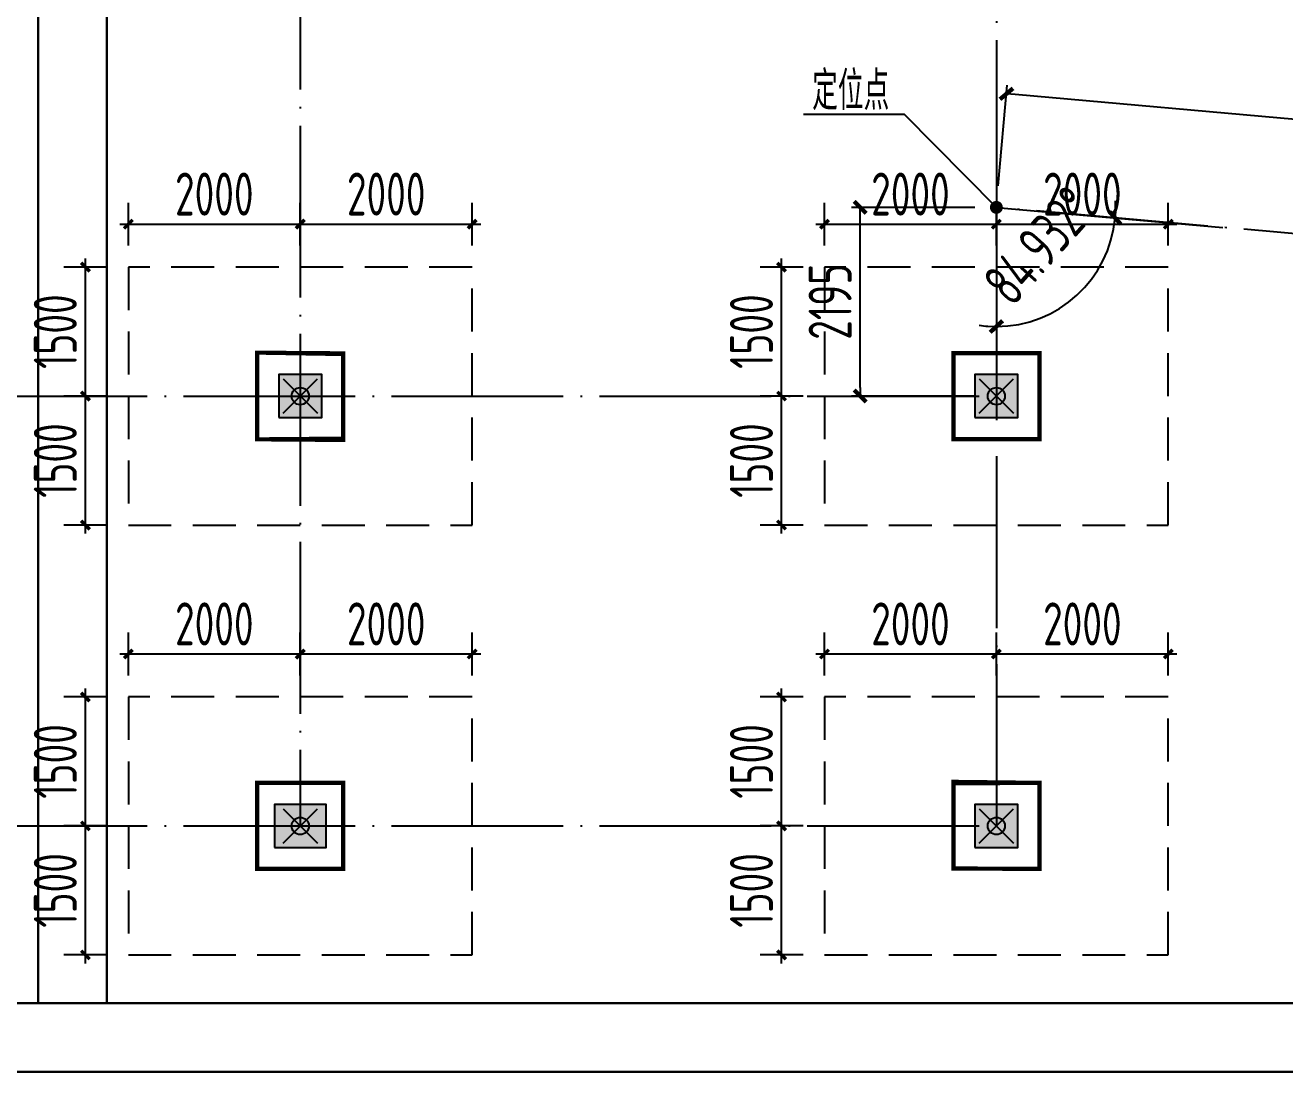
# Model space of a CAD drawing. Extents: x -57409 to 252654, y -8259 to 229119.
# Drawn here: x 131477 to 146133, y 77003 to 89177 of the extents above; entities that cross this region are included whole.
import ezdxf
from ezdxf.enums import TextEntityAlignment as Align

# ---------------------------------------------------------------- set-up
doc = ezdxf.new("R2010")
doc.units = 0
doc.header["$LTSCALE"] = 100
doc.header["$PDMODE"] = 35
doc.header["$PDSIZE"] = 200
doc.linetypes.add('DASHED', pattern=[0.75, 0.5, -0.25])
doc.linetypes.add('DOTE', pattern=[2.4200000000000004, 2, -0.2, 0.02, -0.2])
doc.layers.get('0').update_dxf_attribs({"linetype": 'CONTINUOUS'})
doc.layers.get('Defpoints').update_dxf_attribs({"linetype": 'CONTINUOUS'})
for name, color, linetype in [('codim', 7, 'CONTINUOUS'), ('COLU', 7, 'CONTINUOUS'), ('CT', 2, 'CONTINUOUS'), ('dote', 253, 'DOTE'), ('h填实-柱墙', 254, 'CONTINUOUS'), ('Z-AXIS', 3, 'CONTINUOUS'), ('z柱下板带', 140, 'CONTINUOUS')]:
    doc.layers.add(name, color=color, linetype=linetype)
doc.layers.add('重心计算', color=7, linetype='CONTINUOUS', plot=False)
doc.styles.add('Jgcad-DIM', font='tssdeng.shx', dxfattribs={"width": 0.7, "bigfont": 'tssdchn.shx'})
doc.styles.get("Standard").update_dxf_attribs({"font": 'tssdeng.shx', "width": 0.7, "bigfont": 'tssdchn.shx'})
doc.styles.add('TSSD_Dimension', font='tssdeng.shx', dxfattribs={"width": 0.7})
doc.dimstyles.new('TSSD_100_100', dxfattribs={"dimtxt": 300, "dimasz": 100, "dimexe": 100, "dimexo": 250, "dimgap": 100, "dimtad": 1, "dimdec": 0, "dimzin": 0, "dimdsep": 46, "dimtxsty": 'Jgcad-DIM', "dimblk": 'ARCHTICK', "dimblk1": 'ARCHTICK', "dimblk2": 'ARCHTICK', "dimsah": 1, "dimcen": 0, "dimdle": 100, "dimclre": 7, "dimclrt": 7, "dimadec": 3, "dimazin": 0, "dimtfac": 1, "dimtdec": 0, "dimtix": 1, "dimtmove": 2, "dimatfit": 3, "dimfxl": 1, "dimtolj": 1, "dimtzin": 0, "dimarcsym": 0})
doc.dimstyles.new('TSSD_100_100$0', dxfattribs={"dimtxt": 300, "dimasz": 100, "dimexe": 100, "dimexo": 250, "dimgap": 100, "dimtad": 1, "dimdec": 0, "dimzin": 0, "dimdsep": 46, "dimtxsty": 'TSSD_Dimension', "dimblk": '_tsdbk', "dimblk1": '_tsdbk', "dimblk2": '_tsdbk', "dimsah": 1, "dimcen": 0, "dimdle": 100, "dimclrt": 7, "dimadec": 0, "dimazin": 0, "dimtfac": 1, "dimtdec": 0, "dimtix": 1, "dimtmove": 2, "dimatfit": 3, "dimldrblk": '_tsdbk', "dimfxl": 1, "dimtolj": 1, "dimtzin": 0, "dimarcsym": 0})

# ---------------------------------------------------------------- blocks, each defined once
blk = doc.blocks.new('_tsdbk')
blk.add_line((-1, 0), (0, 0))
at = {"const_width": 0.5}
blk.add_lwpolyline([(-0.7000000000000001, -0.7000000000000001), (0.7000000000000001, 0.7000000000000001)], dxfattribs=at)
blk = doc.blocks.new('*D151')
at = {"layer": 'Defpoints', "color": 0}
for p in [(141192.8071181838, 87057.93529399621), (142777.6411610191, 87057.93529399621), (142777.6411610167, 84862.7230420585)]:
    blk.add_point(p, dxfattribs=at)
at = {"layer": 'Z-AXIS', "color": 0, "lineweight": -2}
for p, q in [((142527.6411610191, 87057.93529399621), (141092.8071181838, 87057.93529399621)), ((141192.8071181838, 84962.7230420585), (141192.8071181838, 86957.93529399621)), ((142527.6411610167, 84862.7230420585), (141092.8071181838, 84862.7230420585))]:
    blk.add_line(p, q, dxfattribs=at)
at = {"layer": 'Z-AXIS', "color": 0, "lineweight": -2, "xscale": 100, "yscale": 100, "zscale": 100}
for p, rotation in [((141192.8071181838, 87057.93529399621), 90), ((141192.8071181838, 84862.7230420585), 270)]:
    blk.add_blockref('_tsdbk', p, dxfattribs=dict(at, rotation=rotation))
at = {"layer": 'Z-AXIS', "color": 7, "insert": (140842.8071181838, 85960.32916802737), "char_height": 500, "attachment_point": 5, "rotation": 90, "style": 'TSSD_Dimension'}
blk.add_mtext('\\A1;2195', dxfattribs=at)
blk = doc.blocks.new('*D152')
at = {"layer": 'Defpoints', "color": 0}
for p in [(142777.6411610191, 87057.93529399621), (142777.641161019, 87057.93529399644), (145411.0775397919, 86824.37337974594), (143434.9434243203, 85837.730749163), (142777.6411609411, 84862.72304205835)]:
    blk.add_point(p, dxfattribs=at)
at = {"layer": 'Z-AXIS', "color": 0, "lineweight": -2}
for start, end in [(359.0664920707214, 3.201338354071428), (269.9999999979644, 354.9316457873712), (261.7303074312642, 265.8651537146143)]:
    blk.add_arc((142777.6411610191, 87057.93529399644), 1385.981744675257, start, end, dxfattribs=at)
at = {"layer": 'Z-AXIS', "color": 0, "lineweight": -2, "xscale": 100, "yscale": 100, "zscale": 100}
for p, rotation in [((144158.2037335143, 86935.49191933448), 266.9990689290463), ((142777.6411609699, 85671.95354932119), 357.9325768562894)]:
    blk.add_blockref('_tsdbk', p, dxfattribs=dict(at, rotation=rotation))
at = {"layer": 'Z-AXIS', "color": 7, "insert": (143277.3768582249, 86612.0493956306), "char_height": 500, "attachment_point": 5, "rotation": 48.25927148143773, "style": 'Jgcad-DIM'}
blk.add_mtext('\\A1;84.932°', dxfattribs=at)
blk = doc.blocks.new('*D165')
at = {"layer": 'Defpoints', "color": 0}
for p in [(142894.7926707884, 88378.83150537172), (142777.6411610191, 87057.93529399623), (151802.4131631982, 86257.51989703077)]:
    blk.add_point(p, dxfattribs=at)
at = {"layer": 'Z-AXIS', "color": 0, "lineweight": -2}
for p, q in [((142799.7271977098, 87306.95779696191), (142903.6270854646, 88478.440506558)), ((151819.9556717811, 87587.25052308252), (142994.4016719746, 88369.99709069547)), ((151824.4991998888, 86506.54239999646), (151928.3990876437, 87678.02510959255))]:
    blk.add_line(p, q, dxfattribs=at)
at = {"layer": 'Z-AXIS', "color": 0, "lineweight": -2, "xscale": 100, "yscale": 100, "zscale": 100}
for p, rotation in [((142894.7926707884, 88378.83150537172), 174.9316457873818), ((151919.5646729674, 87578.41610840627), 354.9316457873818)]:
    blk.add_blockref('_tsdbk', p, dxfattribs=dict(at, rotation=rotation))
at = {"layer": 'Z-AXIS', "color": 7, "insert": (147438.0991232447, 88327.25531104098), "char_height": 500, "attachment_point": 5, "rotation": 354.9316457873818, "style": 'TSSD_Dimension'}
blk.add_mtext('\\A1;9060', dxfattribs=at)
blk = doc.blocks.new('_ArchTick')
at = {"color": 0, "linetype": 'ByBlock', "const_width": 0.4}
blk.add_lwpolyline([(-0.5, -0.5), (0.5, 0.5)], dxfattribs=at)
blk = doc.blocks.new('*D1269')
at = {"layer": 'codim', "color": 0, "lineweight": -2}
blk.add_line((140277.6411610196, 78262.7230420582), (140277.6411610196, 79962.72304205791), dxfattribs=at)
at = {"layer": 'codim', "color": 7, "lineweight": -2}
for p, q in [((140527.6411610196, 79862.72304205791), (140027.6411610196, 79862.72304205791)), ((140527.6411610196, 78362.7230420582), (140027.6411610196, 78362.7230420582))]:
    blk.add_line(p, q, dxfattribs=at)
at = {"layer": 'Defpoints', "color": 0}
for p in [(140277.6411610196, 79862.72304205791), (140777.6411610196, 79862.72304205791), (140777.6411610196, 78362.7230420582)]:
    blk.add_point(p, dxfattribs=at)
at = {"layer": 'codim', "color": 0, "lineweight": -2, "xscale": 100, "yscale": 100, "zscale": 100}
for p, rotation in [((140277.6411610196, 79862.72304205791), 90), ((140277.6411610196, 78362.7230420582), 270)]:
    blk.add_blockref('_ArchTick', p, dxfattribs=dict(at, rotation=rotation))
at = {"layer": 'codim', "color": 1, "insert": (139927.6411610195, 79112.72304205807), "char_height": 500, "attachment_point": 5, "rotation": 90, "style": 'Jgcad-DIM'}
blk.add_mtext('\\A1;1500', dxfattribs=at)
blk = doc.blocks.new('*D1270')
at = {"layer": 'codim', "color": 7, "lineweight": -2}
for p, q in [((140527.6411610196, 81362.72304205818), (140027.6411610196, 81362.72304205818)), ((140527.6411610196, 79862.72304205791), (140027.6411610196, 79862.72304205791))]:
    blk.add_line(p, q, dxfattribs=at)
at = {"layer": 'codim', "color": 0, "lineweight": -2}
blk.add_line((140277.6411610196, 79762.72304205791), (140277.6411610196, 81462.72304205818), dxfattribs=at)
at = {"layer": 'Defpoints', "color": 0}
for p in [(140277.6411610196, 81362.72304205818), (140777.6411610196, 81362.72304205818), (140777.6411610196, 79862.72304205791)]:
    blk.add_point(p, dxfattribs=at)
at = {"layer": 'codim', "color": 0, "lineweight": -2, "xscale": 100, "yscale": 100, "zscale": 100}
for p, rotation in [((140277.6411610196, 81362.72304205818), 90), ((140277.6411610196, 79862.72304205791), 270)]:
    blk.add_blockref('_ArchTick', p, dxfattribs=dict(at, rotation=rotation))
at = {"layer": 'codim', "color": 1, "insert": (139927.6411610195, 80612.72304205806), "char_height": 500, "attachment_point": 5, "rotation": 90, "style": 'Jgcad-DIM'}
blk.add_mtext('\\A1;1500', dxfattribs=at)
blk = doc.blocks.new('*D1271')
at = {"layer": 'codim', "color": 7, "lineweight": -2}
for p, q in [((140777.6411610196, 81612.72304205818), (140777.6411610196, 82112.72304205818)), ((142777.6411610194, 81612.72304205818), (142777.6411610194, 82112.72304205818))]:
    blk.add_line(p, q, dxfattribs=at)
at = {"layer": 'codim', "color": 0, "lineweight": -2}
blk.add_line((140677.6411610196, 81862.72304205818), (142877.6411610194, 81862.72304205818), dxfattribs=at)
at = {"layer": 'Defpoints', "color": 0}
for p in [(142777.6411610194, 81862.72304205818), (140777.6411610196, 81362.72304205818), (142777.6411610194, 81362.72304205818)]:
    blk.add_point(p, dxfattribs=at)
at = {"layer": 'codim', "color": 0, "lineweight": -2, "xscale": 100, "yscale": 100, "zscale": 100, "rotation": 180}
blk.add_blockref('_ArchTick', (140777.6411610196, 81862.72304205818), dxfattribs=at)
at = {"layer": 'codim', "color": 0, "lineweight": -2, "xscale": 100, "yscale": 100, "zscale": 100}
blk.add_blockref('_ArchTick', (142777.6411610194, 81862.72304205818), dxfattribs=at)
at = {"layer": 'codim', "color": 1, "insert": (141777.6411610195, 82212.72304205818), "char_height": 500, "attachment_point": 5, "style": 'Jgcad-DIM'}
blk.add_mtext('\\A1;2000', dxfattribs=at)
blk = doc.blocks.new('*D1411')
at = {"layer": 'codim', "color": 7, "lineweight": -2}
for p, q in [((142777.6411610194, 81612.72304205818), (142777.6411610194, 82112.72304205818)), ((144777.6411610196, 81612.7230420582), (144777.6411610196, 82112.72304205818))]:
    blk.add_line(p, q, dxfattribs=at)
at = {"layer": 'codim', "color": 0, "lineweight": -2}
blk.add_line((142677.6411610194, 81862.72304205818), (144877.6411610196, 81862.72304205818), dxfattribs=at)
at = {"layer": 'Defpoints', "color": 0}
for p in [(144777.6411610196, 81862.72304205818), (142777.6411610194, 81362.72304205818), (144777.6411610196, 81362.7230420582)]:
    blk.add_point(p, dxfattribs=at)
at = {"layer": 'codim', "color": 0, "lineweight": -2, "xscale": 100, "yscale": 100, "zscale": 100, "rotation": 180}
blk.add_blockref('_ArchTick', (142777.6411610194, 81862.72304205818), dxfattribs=at)
at = {"layer": 'codim', "color": 0, "lineweight": -2, "xscale": 100, "yscale": 100, "zscale": 100}
blk.add_blockref('_ArchTick', (144777.6411610196, 81862.72304205818), dxfattribs=at)
at = {"layer": 'codim', "color": 1, "insert": (143777.6411610195, 82212.72304205818), "char_height": 500, "attachment_point": 5, "style": 'Jgcad-DIM'}
blk.add_mtext('\\A1;2000', dxfattribs=at)
blk = doc.blocks.new('*D1412')
at = {"layer": 'codim', "color": 7, "lineweight": -2}
for p, q in [((140527.6411610192, 84862.72304205853), (140027.6411610191, 84862.72304205853)), ((140527.6411610191, 83362.72304205861), (140027.6411610191, 83362.72304205861))]:
    blk.add_line(p, q, dxfattribs=at)
at = {"layer": 'codim', "color": 0, "lineweight": -2}
blk.add_line((140277.6411610191, 83262.72304205861), (140277.6411610191, 84962.72304205853), dxfattribs=at)
at = {"layer": 'Defpoints', "color": 0}
for p in [(140277.6411610191, 84862.72304205853), (140777.6411610192, 84862.72304205853), (140777.6411610191, 83362.72304205861)]:
    blk.add_point(p, dxfattribs=at)
at = {"layer": 'codim', "color": 0, "lineweight": -2, "xscale": 100, "yscale": 100, "zscale": 100}
for p, rotation in [((140277.6411610191, 84862.72304205853), 90), ((140277.6411610191, 83362.72304205861), 270)]:
    blk.add_blockref('_ArchTick', p, dxfattribs=dict(at, rotation=rotation))
at = {"layer": 'codim', "color": 1, "insert": (139927.6411610191, 84112.72304205858), "char_height": 500, "attachment_point": 5, "rotation": 90, "style": 'Jgcad-DIM'}
blk.add_mtext('\\A1;1500', dxfattribs=at)
blk = doc.blocks.new('*D1413')
at = {"layer": 'codim', "color": 7, "lineweight": -2}
for p, q in [((140527.6411610192, 86362.72304205867), (140027.6411610191, 86362.72304205867)), ((140527.6411610192, 84862.72304205853), (140027.6411610191, 84862.72304205853))]:
    blk.add_line(p, q, dxfattribs=at)
at = {"layer": 'codim', "color": 0, "lineweight": -2}
blk.add_line((140277.6411610191, 84762.72304205853), (140277.6411610191, 86462.72304205867), dxfattribs=at)
at = {"layer": 'Defpoints', "color": 0}
for p in [(140277.6411610191, 86362.72304205867), (140777.6411610192, 86362.72304205867), (140777.6411610192, 84862.72304205853)]:
    blk.add_point(p, dxfattribs=at)
at = {"layer": 'codim', "color": 0, "lineweight": -2, "xscale": 100, "yscale": 100, "zscale": 100}
for p, rotation in [((140277.6411610191, 86362.72304205867), 90), ((140277.6411610191, 84862.72304205853), 270)]:
    blk.add_blockref('_ArchTick', p, dxfattribs=dict(at, rotation=rotation))
at = {"layer": 'codim', "color": 1, "insert": (139927.6411610191, 85612.72304205861), "char_height": 500, "attachment_point": 5, "rotation": 90, "style": 'Jgcad-DIM'}
blk.add_mtext('\\A1;1500', dxfattribs=at)
blk = doc.blocks.new('*D1414')
at = {"layer": 'codim', "color": 7, "lineweight": -2}
for p, q in [((140777.6411610192, 86612.72304205867), (140777.6411610192, 87112.72304205867)), ((142777.6411610192, 86612.72304205863), (142777.6411610192, 87112.72304205867))]:
    blk.add_line(p, q, dxfattribs=at)
at = {"layer": 'codim', "color": 0, "lineweight": -2}
blk.add_line((140677.6411610192, 86862.72304205867), (142877.6411610192, 86862.72304205867), dxfattribs=at)
at = {"layer": 'Defpoints', "color": 0}
for p in [(142777.6411610192, 86862.72304205867), (140777.6411610192, 86362.72304205867), (142777.6411610192, 86362.72304205863)]:
    blk.add_point(p, dxfattribs=at)
at = {"layer": 'codim', "color": 0, "lineweight": -2, "xscale": 100, "yscale": 100, "zscale": 100, "rotation": 180}
blk.add_blockref('_ArchTick', (140777.6411610192, 86862.72304205867), dxfattribs=at)
at = {"layer": 'codim', "color": 0, "lineweight": -2, "xscale": 100, "yscale": 100, "zscale": 100}
blk.add_blockref('_ArchTick', (142777.6411610192, 86862.72304205867), dxfattribs=at)
at = {"layer": 'codim', "color": 1, "insert": (141777.6411610192, 87212.72304205867), "char_height": 500, "attachment_point": 5, "style": 'Jgcad-DIM'}
blk.add_mtext('\\A1;2000', dxfattribs=at)
blk = doc.blocks.new('*D1415')
at = {"layer": 'codim', "color": 7, "lineweight": -2}
for p, q in [((142777.6411610192, 86612.72304205863), (142777.6411610192, 87112.72304205867)), ((144777.6411610192, 86612.72304205873), (144777.6411610192, 87112.72304205867))]:
    blk.add_line(p, q, dxfattribs=at)
at = {"layer": 'codim', "color": 0, "lineweight": -2}
blk.add_line((142677.6411610192, 86862.72304205867), (144877.6411610192, 86862.72304205867), dxfattribs=at)
at = {"layer": 'Defpoints', "color": 0}
for p in [(144777.6411610192, 86862.72304205867), (142777.6411610192, 86362.72304205863), (144777.6411610192, 86362.72304205873)]:
    blk.add_point(p, dxfattribs=at)
at = {"layer": 'codim', "color": 0, "lineweight": -2, "xscale": 100, "yscale": 100, "zscale": 100, "rotation": 180}
blk.add_blockref('_ArchTick', (142777.6411610192, 86862.72304205867), dxfattribs=at)
at = {"layer": 'codim', "color": 0, "lineweight": -2, "xscale": 100, "yscale": 100, "zscale": 100}
blk.add_blockref('_ArchTick', (144777.6411610192, 86862.72304205867), dxfattribs=at)
at = {"layer": 'codim', "color": 1, "insert": (143777.6411610192, 87212.72304205867), "char_height": 500, "attachment_point": 5, "style": 'Jgcad-DIM'}
blk.add_mtext('\\A1;2000', dxfattribs=at)
blk = doc.blocks.new('*D964')
at = {"layer": 'codim', "color": 0, "lineweight": -2}
blk.add_line((132177.6411610187, 78262.72304205803), (132177.6411610187, 79962.7230420579), dxfattribs=at)
at = {"layer": 'codim', "color": 7, "lineweight": -2}
for p, q in [((132427.6411610187, 79862.7230420579), (131927.6411610187, 79862.7230420579)), ((132427.6411610187, 78362.72304205803), (131927.6411610187, 78362.72304205803))]:
    blk.add_line(p, q, dxfattribs=at)
at = {"layer": 'Defpoints', "color": 0}
for p in [(132177.6411610187, 79862.7230420579), (132677.6411610187, 79862.7230420579), (132677.6411610187, 78362.72304205803)]:
    blk.add_point(p, dxfattribs=at)
at = {"layer": 'codim', "color": 0, "lineweight": -2, "xscale": 100, "yscale": 100, "zscale": 100}
for p, rotation in [((132177.6411610187, 79862.7230420579), 90), ((132177.6411610187, 78362.72304205803), 270)]:
    blk.add_blockref('_ArchTick', p, dxfattribs=dict(at, rotation=rotation))
at = {"layer": 'codim', "color": 1, "insert": (131827.6411610187, 79112.72304205799), "char_height": 500, "attachment_point": 5, "rotation": 90, "style": 'Jgcad-DIM'}
blk.add_mtext('\\A1;1500', dxfattribs=at)
blk = doc.blocks.new('*D965')
at = {"layer": 'codim', "color": 7, "lineweight": -2}
for p, q in [((132427.6411610187, 81362.72304205809), (131927.6411610187, 81362.72304205809)), ((132427.6411610187, 79862.7230420579), (131927.6411610187, 79862.7230420579))]:
    blk.add_line(p, q, dxfattribs=at)
at = {"layer": 'codim', "color": 0, "lineweight": -2}
blk.add_line((132177.6411610187, 79762.7230420579), (132177.6411610187, 81462.72304205809), dxfattribs=at)
at = {"layer": 'Defpoints', "color": 0}
for p in [(132177.6411610187, 81362.72304205809), (132677.6411610187, 81362.72304205809), (132677.6411610187, 79862.7230420579)]:
    blk.add_point(p, dxfattribs=at)
at = {"layer": 'codim', "color": 0, "lineweight": -2, "xscale": 100, "yscale": 100, "zscale": 100}
for p, rotation in [((132177.6411610187, 81362.72304205809), 90), ((132177.6411610187, 79862.7230420579), 270)]:
    blk.add_blockref('_ArchTick', p, dxfattribs=dict(at, rotation=rotation))
at = {"layer": 'codim', "color": 1, "insert": (131827.6411610187, 80612.72304205802), "char_height": 500, "attachment_point": 5, "rotation": 90, "style": 'Jgcad-DIM'}
blk.add_mtext('\\A1;1500', dxfattribs=at)
blk = doc.blocks.new('*D966')
at = {"layer": 'codim', "color": 7, "lineweight": -2}
for p, q in [((132677.6411610187, 81612.72304205809), (132677.6411610187, 82112.72304205809)), ((134677.6411610187, 81612.72304205809), (134677.6411610187, 82112.72304205809))]:
    blk.add_line(p, q, dxfattribs=at)
at = {"layer": 'codim', "color": 0, "lineweight": -2}
blk.add_line((132577.6411610187, 81862.72304205809), (134777.6411610187, 81862.72304205809), dxfattribs=at)
at = {"layer": 'Defpoints', "color": 0}
for p in [(134677.6411610187, 81862.72304205809), (132677.6411610187, 81362.72304205809), (134677.6411610187, 81362.72304205809)]:
    blk.add_point(p, dxfattribs=at)
at = {"layer": 'codim', "color": 0, "lineweight": -2, "xscale": 100, "yscale": 100, "zscale": 100, "rotation": 180}
blk.add_blockref('_ArchTick', (132677.6411610187, 81862.72304205809), dxfattribs=at)
at = {"layer": 'codim', "color": 0, "lineweight": -2, "xscale": 100, "yscale": 100, "zscale": 100}
blk.add_blockref('_ArchTick', (134677.6411610187, 81862.72304205809), dxfattribs=at)
at = {"layer": 'codim', "color": 1, "insert": (133677.6411610187, 82212.72304205809), "char_height": 500, "attachment_point": 5, "style": 'Jgcad-DIM'}
blk.add_mtext('\\A1;2000', dxfattribs=at)
blk = doc.blocks.new('*D967')
at = {"layer": 'codim', "color": 7, "lineweight": -2}
for p, q in [((134677.6411610187, 81612.72304205809), (134677.6411610187, 82112.72304205809)), ((136677.6411610188, 81612.72304205813), (136677.6411610188, 82112.72304205809))]:
    blk.add_line(p, q, dxfattribs=at)
at = {"layer": 'codim', "color": 0, "lineweight": -2}
blk.add_line((134577.6411610187, 81862.72304205809), (136777.6411610188, 81862.72304205809), dxfattribs=at)
at = {"layer": 'Defpoints', "color": 0}
for p in [(136677.6411610188, 81862.72304205809), (134677.6411610187, 81362.72304205809), (136677.6411610188, 81362.72304205813)]:
    blk.add_point(p, dxfattribs=at)
at = {"layer": 'codim', "color": 0, "lineweight": -2, "xscale": 100, "yscale": 100, "zscale": 100, "rotation": 180}
blk.add_blockref('_ArchTick', (134677.6411610187, 81862.72304205809), dxfattribs=at)
at = {"layer": 'codim', "color": 0, "lineweight": -2, "xscale": 100, "yscale": 100, "zscale": 100}
blk.add_blockref('_ArchTick', (136677.6411610188, 81862.72304205809), dxfattribs=at)
at = {"layer": 'codim', "color": 1, "insert": (135677.6411610188, 82212.72304205809), "char_height": 500, "attachment_point": 5, "style": 'Jgcad-DIM'}
blk.add_mtext('\\A1;2000', dxfattribs=at)
blk = doc.blocks.new('*D968')
at = {"layer": 'codim', "color": 7, "lineweight": -2}
for p, q in [((132427.6411610187, 84862.7230420584), (131927.6411610187, 84862.7230420584)), ((132427.6411610187, 83362.72304205861), (131927.6411610187, 83362.72304205861))]:
    blk.add_line(p, q, dxfattribs=at)
at = {"layer": 'codim', "color": 0, "lineweight": -2}
blk.add_line((132177.6411610187, 83262.72304205861), (132177.6411610187, 84962.7230420584), dxfattribs=at)
at = {"layer": 'Defpoints', "color": 0}
for p in [(132177.6411610187, 84862.7230420584), (132677.6411610187, 84862.7230420584), (132677.6411610187, 83362.72304205861)]:
    blk.add_point(p, dxfattribs=at)
at = {"layer": 'codim', "color": 0, "lineweight": -2, "xscale": 100, "yscale": 100, "zscale": 100}
for p, rotation in [((132177.6411610187, 84862.7230420584), 90), ((132177.6411610187, 83362.72304205861), 270)]:
    blk.add_blockref('_ArchTick', p, dxfattribs=dict(at, rotation=rotation))
at = {"layer": 'codim', "color": 1, "insert": (131827.6411610187, 84112.72304205851), "char_height": 500, "attachment_point": 5, "rotation": 90, "style": 'Jgcad-DIM'}
blk.add_mtext('\\A1;1500', dxfattribs=at)
blk = doc.blocks.new('*D969')
at = {"layer": 'codim', "color": 7, "lineweight": -2}
for p, q in [((132427.6411610187, 86362.72304205864), (131927.6411610187, 86362.72304205864)), ((132427.6411610187, 84862.7230420584), (131927.6411610187, 84862.7230420584))]:
    blk.add_line(p, q, dxfattribs=at)
at = {"layer": 'codim', "color": 0, "lineweight": -2}
blk.add_line((132177.6411610187, 84762.7230420584), (132177.6411610187, 86462.72304205864), dxfattribs=at)
at = {"layer": 'Defpoints', "color": 0}
for p in [(132177.6411610187, 86362.72304205864), (132677.6411610187, 86362.72304205864), (132677.6411610187, 84862.7230420584)]:
    blk.add_point(p, dxfattribs=at)
at = {"layer": 'codim', "color": 0, "lineweight": -2, "xscale": 100, "yscale": 100, "zscale": 100}
for p, rotation in [((132177.6411610187, 86362.72304205864), 90), ((132177.6411610187, 84862.7230420584), 270)]:
    blk.add_blockref('_ArchTick', p, dxfattribs=dict(at, rotation=rotation))
at = {"layer": 'codim', "color": 1, "insert": (131827.6411610187, 85612.72304205854), "char_height": 500, "attachment_point": 5, "rotation": 90, "style": 'Jgcad-DIM'}
blk.add_mtext('\\A1;1500', dxfattribs=at)
blk = doc.blocks.new('*D970')
at = {"layer": 'codim', "color": 7, "lineweight": -2}
for p, q in [((132677.6411610187, 86612.72304205864), (132677.6411610187, 87112.72304205864)), ((134677.6411610187, 86612.72304205864), (134677.6411610187, 87112.72304205864))]:
    blk.add_line(p, q, dxfattribs=at)
at = {"layer": 'codim', "color": 0, "lineweight": -2}
blk.add_line((132577.6411610187, 86862.72304205864), (134777.6411610187, 86862.72304205864), dxfattribs=at)
at = {"layer": 'Defpoints', "color": 0}
for p in [(134677.6411610187, 86862.72304205864), (132677.6411610187, 86362.72304205864), (134677.6411610187, 86362.72304205864)]:
    blk.add_point(p, dxfattribs=at)
at = {"layer": 'codim', "color": 0, "lineweight": -2, "xscale": 100, "yscale": 100, "zscale": 100, "rotation": 180}
blk.add_blockref('_ArchTick', (132677.6411610187, 86862.72304205864), dxfattribs=at)
at = {"layer": 'codim', "color": 0, "lineweight": -2, "xscale": 100, "yscale": 100, "zscale": 100}
blk.add_blockref('_ArchTick', (134677.6411610187, 86862.72304205864), dxfattribs=at)
at = {"layer": 'codim', "color": 1, "insert": (133677.6411610187, 87212.72304205864), "char_height": 500, "attachment_point": 5, "style": 'Jgcad-DIM'}
blk.add_mtext('\\A1;2000', dxfattribs=at)
blk = doc.blocks.new('*D971')
at = {"layer": 'codim', "color": 7, "lineweight": -2}
for p, q in [((134677.6411610187, 86612.72304205864), (134677.6411610187, 87112.72304205864)), ((136677.6411610187, 86612.72304205857), (136677.6411610187, 87112.72304205864))]:
    blk.add_line(p, q, dxfattribs=at)
at = {"layer": 'codim', "color": 0, "lineweight": -2}
blk.add_line((134577.6411610187, 86862.72304205864), (136777.6411610187, 86862.72304205864), dxfattribs=at)
at = {"layer": 'Defpoints', "color": 0}
for p in [(136677.6411610187, 86862.72304205864), (134677.6411610187, 86362.72304205864), (136677.6411610187, 86362.72304205857)]:
    blk.add_point(p, dxfattribs=at)
at = {"layer": 'codim', "color": 0, "lineweight": -2, "xscale": 100, "yscale": 100, "zscale": 100, "rotation": 180}
blk.add_blockref('_ArchTick', (134677.6411610187, 86862.72304205864), dxfattribs=at)
at = {"layer": 'codim', "color": 0, "lineweight": -2, "xscale": 100, "yscale": 100, "zscale": 100}
blk.add_blockref('_ArchTick', (136677.6411610187, 86862.72304205864), dxfattribs=at)
at = {"layer": 'codim', "color": 1, "insert": (135677.6411610187, 87212.72304205864), "char_height": 500, "attachment_point": 5, "style": 'Jgcad-DIM'}
blk.add_mtext('\\A1;2000', dxfattribs=at)
blk = doc.blocks.new('后浇带现场')
at = {"color": 6, "lineweight": 30}
for points in [[(806265.1024494087, 663345.6796154073), (787753.5622741231, 674230.0739679234), (759206.97510309, 674230.0739679402), (759206.97510309, 625070.0739679486)], [(805859.6177360527, 662656.0549731306), (787535.79750206, 673430.0739679234), (760006.97510309, 673430.0739679392), (760006.97510309, 625070.0739679486)], [(781539.0163458646, 625070.0739679486), (706850.9870372768, 625070.0739679486)], [(780664.9233351517, 624270.0739679486), (707583.1745644119, 624270.0739679486)]]:
    blk.add_lwpolyline(points, dxfattribs=at)

msp = doc.modelspace()

# ---------------------------------------------------------------- hatches: boundary and pattern name
at = {"layer": 'h填实-柱墙'}
for points in [[(134427.641161019, 84612.72304205838), (134927.6411610197, 84612.72304205943), (134927.6411610195, 85112.72304205733), (134427.641161019, 85112.7230420585)], [(142527.6411610169, 84612.72304205908), (143027.6411610178, 84612.72304205873), (143027.6411610183, 85112.72304206024), (142527.6411610187, 85112.72304205698)], [(134377.6411610192, 79612.72304205873), (134977.6411610187, 79612.72304205838), (134977.6411610168, 80112.72304205838), (134377.6411610188, 80112.72304205861)], [(142527.641161019, 79612.72304205745), (143027.6411610178, 79612.72304205791), (143027.6411610188, 80112.72304205861), (142527.641161019, 80112.72304205826)]]:
    msp.add_hatch(color=256, dxfattribs=at).paths.add_polyline_path(points)

# ---------------------------------------------------------------- linework, layer by layer
at = {"layer": 'COLU'}
for points in [[(134427.641161019, 84612.72304205838), (134927.6411610197, 84612.72304205943), (134927.6411610195, 85112.72304205733), (134427.641161019, 85112.7230420585)], [(142527.6411610169, 84612.72304205908), (143027.6411610178, 84612.72304205873), (143027.6411610183, 85112.72304206024), (142527.6411610187, 85112.72304205698)], [(134377.6411610192, 79612.72304205873), (134977.6411610187, 79612.72304205838), (134977.6411610168, 80112.72304205838), (134377.6411610188, 80112.72304205861)], [(142527.641161019, 79612.72304205745), (143027.6411610178, 79612.72304205791), (143027.6411610188, 80112.72304205861), (142527.641161019, 80112.72304205826)]]:
    msp.add_lwpolyline(points, close=True, dxfattribs=at)
at = {"layer": 'CT'}
for points, const_width in [([(134177.6411610199, 84362.72304205745), (135177.6411610202, 84362.72304205931), (135177.6411610182, 85362.72304205908), (134177.6411610182, 85362.72304205722)], 49.99999999999998), ([(142277.6411610176, 84362.72304205885), (143277.6411610177, 84362.72304205838), (143277.6411610185, 85362.72304205803), (142277.6411610185, 85362.72304205931)], 49.99999999999999), ([(134177.6411610183, 79362.72304205826), (135177.6411610185, 79362.72304205791), (135177.6411610183, 80362.72304205815), (134177.6411610184, 80362.72304205791)], 49.99999999999999), ([(142277.641161019, 79362.72304205745), (143277.641161019, 79362.72304205861), (143277.6411610181, 80362.72304205861), (142277.641161018, 80362.72304205745)], 49.99999999999999)]:
    msp.add_lwpolyline(points, close=True, dxfattribs=dict(at, const_width=const_width))
at = {"layer": 'dote', "ltscale": 10}
for p, q in [((134677.6411610168, 218687.8779629263), (134677.6411610188, 79862.72304205815)), ((142777.6411610182, 96262.72304206374), (142777.6411610196, 79862.72304205791)), ((222375.3905036724, 79998.3370989094), (142777.641161019, 87057.93529399644)), ((80077.64116102058, 84862.7230420578), (142777.6411610167, 84862.7230420585)), ((80077.64116102053, 79862.72304205791), (142777.6411610196, 79862.72304205791))]:
    msp.add_line(p, q, dxfattribs=at)
at = {"layer": 'Z-AXIS'}
for p, q in [((142777.6411610191, 87057.93529399621), (142777.6411609411, 84862.72304205838)), ((142777.641161019, 87057.93529399644), (145411.077539792, 86824.37337974596))]:
    msp.add_line(p, q, dxfattribs=at)
msp.add_lwpolyline([(142777.641161019, 87057.93529399644), (141708.1051354769, 88136.51145632946), (140532.4255614109, 88136.51145632923)], dxfattribs=at)
at = {"layer": 'Z-AXIS', "const_width": 74.99999999999997}
msp.add_lwpolyline([(142742.8606511464, 87071.95549845332, 1), (142812.4216708914, 87043.9150895391, 1)], format="xyb", close=True, dxfattribs=at)
at = {"layer": 'z柱下板带', "linetype": 'DASHED', "ltscale": 10}
for points in [[(132677.6411610191, 83362.72304205838), (136677.6411610191, 83362.72304205838), (136677.6411610191, 86362.72304205838), (132677.6411610191, 86362.72304205838)], [(140777.6411610194, 83362.72304205733), (144777.6411610194, 83362.72304205733), (144777.6411610194, 86362.72304205733), (140777.6411610194, 86362.72304205733)], [(132677.6411610184, 78362.72304205841), (136677.6411610184, 78362.72304205841), (136677.6411610184, 81362.72304205841), (132677.6411610184, 81362.72304205841)], [(140777.6411610187, 78362.72304205736), (144777.6411610187, 78362.72304205736), (144777.6411610187, 81362.72304205736), (140777.6411610187, 81362.72304205736)]]:
    msp.add_lwpolyline(points, close=True, dxfattribs=at)
at = {"layer": '重心计算', "color": 5}
for p in [(134677.6411610191, 84862.72304205838), (134677.6411610191, 84862.72304205838), (134677.6411610191, 84862.7230420584), (142777.6411610182, 84862.72304205864), (142777.6411610182, 84862.72304205866), (134677.6411610184, 79862.72304205841), (134677.6411610184, 79862.72304205841), (134677.6411610184, 79862.72304205842), (142777.6411610187, 79862.72304205812), (142777.6411610187, 79862.72304205813)]:
    msp.add_point(p, dxfattribs=at)

# ---------------------------------------------------------------- block references
at = {"color": 3, "lineweight": 30}
msp.add_blockref('后浇带现场', (-627579.0991567412, -547267.3510589206), dxfattribs=at)

# ---------------------------------------------------------------- texts
at = {"layer": 'Z-AXIS', "width": 0.699999988079071}
msp.add_text('定位点', height=450, dxfattribs=at).set_placement((141082.9206900632, 88189.8328478974), align=Align.CENTER)

# ---------------------------------------------------------------- dimensions: what is measured, and where the dimension line sits
at = {"layer": 'codim'}
for base, p1, p2, picture, middle in [((134677.6411610187, 86862.72304205864), (132677.6411610187, 86362.72304205864), (134677.6411610187, 86362.72304205864), '*D970', (133677.6411610187, 87212.72304205864)), ((136677.6411610187, 86862.72304205864), (134677.6411610187, 86362.72304205864), (136677.6411610187, 86362.72304205857), '*D971', (135677.6411610187, 87212.72304205864)), ((142777.6411610192, 86862.72304205867), (140777.6411610192, 86362.72304205867), (142777.6411610192, 86362.72304205863), '*D1414', (141777.6411610192, 87212.72304205867)), ((144777.6411610192, 86862.72304205867), (142777.6411610192, 86362.72304205863), (144777.6411610192, 86362.72304205873), '*D1415', (143777.6411610192, 87212.72304205867)), ((134677.6411610187, 81862.72304205809), (132677.6411610187, 81362.72304205809), (134677.6411610187, 81362.72304205809), '*D966', (133677.6411610187, 82212.72304205809)), ((136677.6411610188, 81862.72304205809), (134677.6411610187, 81362.72304205809), (136677.6411610188, 81362.72304205813), '*D967', (135677.6411610188, 82212.72304205809)), ((142777.6411610194, 81862.72304205818), (140777.6411610196, 81362.72304205818), (142777.6411610194, 81362.72304205818), '*D1271', (141777.6411610195, 82212.72304205818)), ((144777.6411610196, 81862.72304205818), (142777.6411610194, 81362.72304205818), (144777.6411610196, 81362.7230420582), '*D1411', (143777.6411610195, 82212.72304205818))]:
    dim = msp.add_linear_dim(base=base, p1=p1, p2=p2, dimstyle='TSSD_100_100$0', override={"dimtxt": 500, "dimexe": 250, "dimtxsty": 'Jgcad-DIM', "dimblk": 'ArchTick', "dimblk1": 'ArchTick', "dimblk2": 'ArchTick', "dimclre": 7, "dimclrt": 1, "dimadec": 3}, dxfattribs=at)
    dim.commit()
    dim.dimension.update_dxf_attribs({"geometry": picture, "text_midpoint": middle})
for base, p1, p2, picture, middle in [((132177.6411610187, 86362.72304205864), (132677.6411610187, 84862.7230420584), (132677.6411610187, 86362.72304205864), '*D969', (131827.6411610187, 85612.72304205854)), ((140277.6411610191, 86362.72304205867), (140777.6411610192, 84862.72304205853), (140777.6411610192, 86362.72304205867), '*D1413', (139927.6411610191, 85612.72304205861)), ((132177.6411610187, 84862.7230420584), (132677.6411610187, 83362.72304205861), (132677.6411610187, 84862.7230420584), '*D968', (131827.6411610187, 84112.72304205851)), ((140277.6411610191, 84862.72304205853), (140777.6411610191, 83362.72304205861), (140777.6411610192, 84862.72304205853), '*D1412', (139927.6411610191, 84112.72304205858)), ((132177.6411610187, 81362.72304205809), (132677.6411610187, 79862.7230420579), (132677.6411610187, 81362.72304205809), '*D965', (131827.6411610187, 80612.72304205802)), ((140277.6411610196, 81362.72304205818), (140777.6411610196, 79862.72304205791), (140777.6411610196, 81362.72304205818), '*D1270', (139927.6411610195, 80612.72304205806)), ((132177.6411610187, 79862.7230420579), (132677.6411610187, 78362.72304205803), (132677.6411610187, 79862.7230420579), '*D964', (131827.6411610187, 79112.72304205799)), ((140277.6411610196, 79862.72304205791), (140777.6411610196, 78362.7230420582), (140777.6411610196, 79862.72304205791), '*D1269', (139927.6411610195, 79112.72304205807))]:
    dim = msp.add_linear_dim(base=base, p1=p1, p2=p2, angle=90, dimstyle='TSSD_100_100$0', override={"dimtxt": 500, "dimexe": 250, "dimtxsty": 'Jgcad-DIM', "dimblk": 'ArchTick', "dimblk1": 'ArchTick', "dimblk2": 'ArchTick', "dimclre": 7, "dimclrt": 1, "dimadec": 3}, dxfattribs=at)
    dim.commit()
    dim.dimension.update_dxf_attribs({"geometry": picture, "text_midpoint": middle})
at = {"layer": 'Z-AXIS'}
for p1, distance, picture, middle in [((151802.4131631982, 86257.51989703075), -1326.0811730310493, '*D165', (147438.0991232447, 88327.25531104098)), ((142777.6411610167, 84862.7230420585), 1584.8340428353113, '*D151', (140842.8071181838, 85960.32916802737))]:
    dim = msp.add_aligned_dim(p1=p1, p2=(142777.6411610191, 87057.93529399621), distance=distance, dimstyle='TSSD_100_100$0', override={"dimtxt": 500}, dxfattribs=at)
    dim.commit()
    dim.dimension.update_dxf_attribs({"geometry": picture, "text_midpoint": middle})
dim = msp.add_angular_dim_2l(base=(143434.9434243203, 85837.730749163), line1=((142777.641161019, 87057.93529399644), (145411.077539792, 86824.37337974596)), line2=((142777.6411610191, 87057.93529399621), (142777.6411609411, 84862.72304205838)), dimstyle='TSSD_100_100', override={"dimtxt": 500, "dimexe": 250, "dimblk": '_tsdbk', "dimblk1": '_tsdbk', "dimblk2": '_tsdbk', "dimsah": 1, "dimdle": 0, "dimadec": 3, "dimldrblk": '_tsdbk'}, dxfattribs=at)
dim.commit()
dim.dimension.update_dxf_attribs({"geometry": '*D152', "text_midpoint": (143277.3768582249, 86612.0493956306), "dimtype": 162})

doc.saveas('drawing.dxf')
